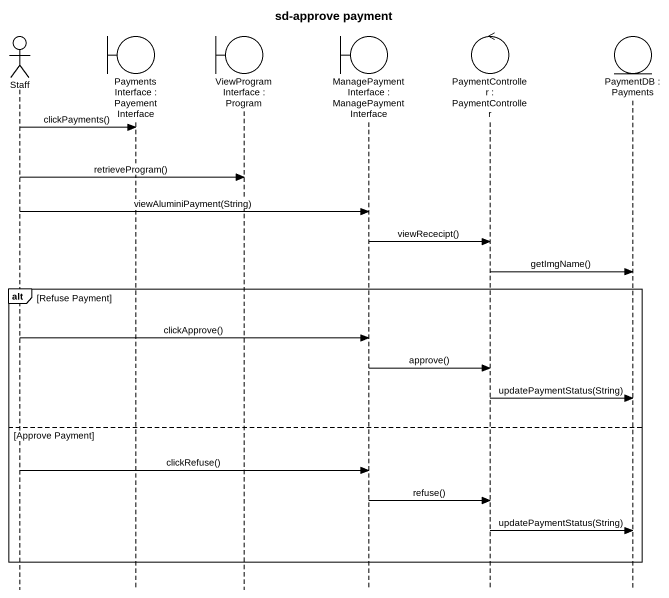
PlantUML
@startuml
title sd-approve payment
hide footbox
actor Staff
boundary "PaymentsInterface : PayementInterface" as PaymentsInterface
boundary "ViewProgramInterface : Program" as ViewProgramInterface
boundary "ManagePaymentInterface : ManagePaymentInterface" as ManagePaymentInterface
control "PaymentController : PaymentController" as PaymentController
entity "PaymentDB : Payments" as PaymentDB

Staff -> PaymentsInterface : clickPayments()
Staff -> ViewProgramInterface : retrieveProgram()
Staff -> ManagePaymentInterface : viewAluminiPayment(String)
ManagePaymentInterface -> PaymentController : viewRececipt()
PaymentController -> PaymentDB : getImgName()
alt Refuse Payment
  Staff -> ManagePaymentInterface : clickApprove()
  ManagePaymentInterface -> PaymentController : approve()
  PaymentController -> PaymentDB : updatePaymentStatus(String)
else Approve Payment
  Staff -> ManagePaymentInterface : clickRefuse()
  ManagePaymentInterface -> PaymentController : refuse()
  PaymentController -> PaymentDB : updatePaymentStatus(String)
end
@enduml
